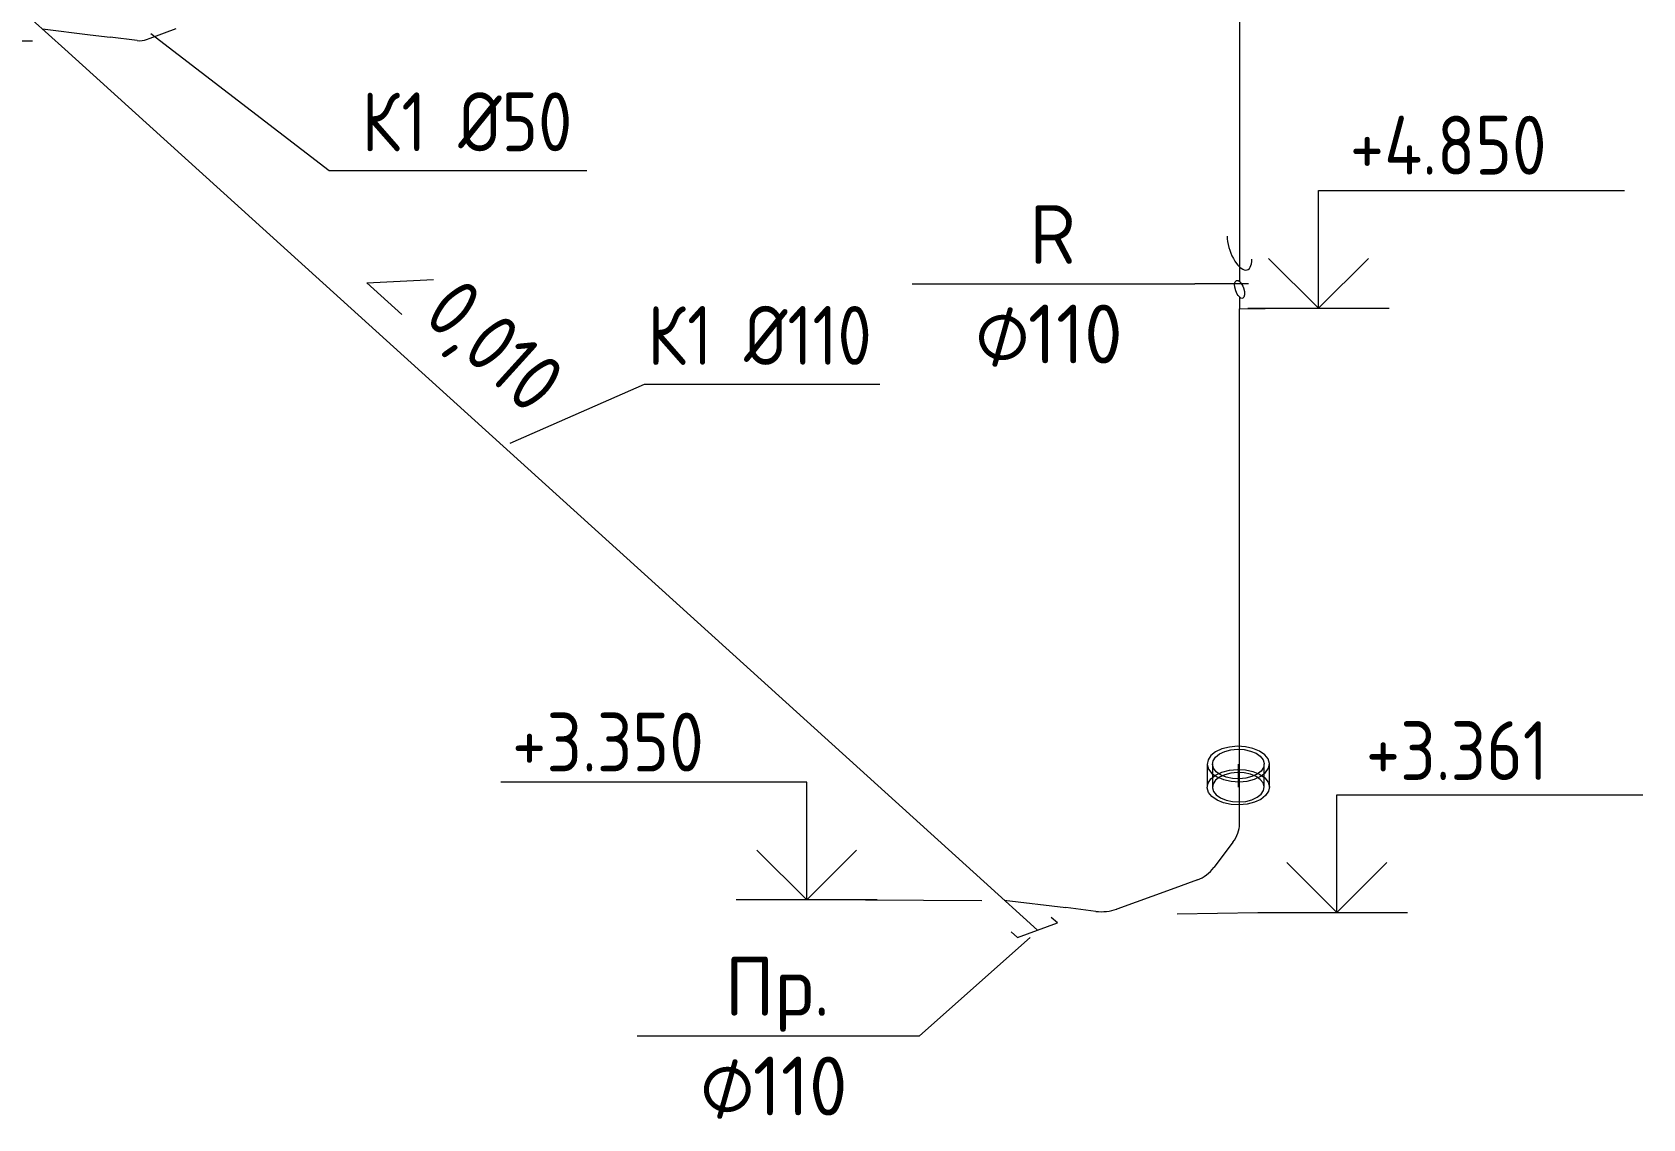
# Model space of a CAD drawing. Header units: millimetres. Extents: x 56023 to 81647, y 35036 to 59756.
# Drawn here: x 64919 to 68340, y 44138 to 46447 of the extents above; entities that cross this region are included whole.
import ezdxf

# ---------------------------------------------------------------- set-up
doc = ezdxf.new("R2010")
doc.units = ezdxf.units.MM
for name, color, linetype, lineweight in [('Арматура трубопроводов', 7, 'Continuous', 20), ('Высотные отметки', 7, 'Continuous', 9), ('Марки соединительных деталей трубопроводов', 7, 'Continuous', 20), ('Марки труб', 7, 'Continuous', 20), ('Соединительные детали трубопроводов', 7, 'Continuous', 20), ('Типовые аннотации', 7, 'Continuous', 20), ('Трубы', 7, 'Continuous', 20)]:
    doc.layers.add(name, color=color, linetype=linetype, lineweight=lineweight)
doc.styles.add('GOST Common', font='GOST Common.ttf', dxfattribs={"width": 0.9, "height": 125})
doc.styles.add('GOST Common_3', font='GOST Common.ttf', dxfattribs={"height": 125})
doc.styles.add('GOST Common_4', font='GOST Common.ttf', dxfattribs={"height": 125})
doc.styles.add('ISOCPEUR', font='isocpeur.ttf', dxfattribs={"width": 0.85, "height": 125})

# ---------------------------------------------------------------- blocks, each defined once
blk = doc.blocks.new('ADSK_ППР_Ревизия канализационная - Ревизия-1073155-О_Схема систем К1_К2_ АБК')
at = {"layer": 'Соединительные детали трубопроводов', "color": 24, "true_color": 0xa52900}
for p, q in [((57899.5, 46740.9), (57899.5, 46709.7)), ((57899.5, 46676.9), (57899.5, 46652.2))]:
    blk.add_line(p, q, dxfattribs=at)
blk.add_ellipse((57899.5, 46782), major_axis=(-16.6, 47.2), ratio=0.432419, start_param=0.886301, end_param=4.027894, dxfattribs=at)
blk.add_ellipse((57899.5, 46693.3), major_axis=(-6.7, 18.9), ratio=0.432419, dxfattribs=at)
blk = doc.blocks.new('ADSK_ППР_Тройник канализационный_Составной - Тройник канализационный-3766630-О_Схема систем К1_К2_ АБК')
at = {"layer": 'Соединительные детали трубопроводов', "color": 24, "true_color": 0xa52900}
for p, q in [((64919.3, 46473.7), (64988.8, 46410.8)), ((64940.9, 46454.2), (65042.1, 46441.7))]:
    blk.add_line(p, q, dxfattribs=at)
blk = doc.blocks.new('ADSK_ППР_Отвод канализационный_Составной - Отвод раструбный-3766642-О_Схема систем К1_К2_ АБК')
at = {"layer": 'Соединительные детали трубопроводов', "color": 24, "true_color": 0xa52900}
for p, q in [((65142.5, 46429.5), (65085, 46436.5)), ((65162.4, 46431.6), (65170.1, 46434.5))]:
    blk.add_line(p, q, dxfattribs=at)
blk.add_ellipse((65148.5, 46444.4), major_axis=(26.3, 0.5), ratio=0.579186, start_param=4.469675, end_param=5.254981, dxfattribs=at)
blk = doc.blocks.new('ADSK_ППР_Тройник канализационный_Составной - Тройник канализационный-3766714-О_Схема систем К1_К2_ АБК')
at = {"layer": 'Соединительные детали трубопроводов', "color": 24, "true_color": 0xa52900}
for p, q in [((66940.5, 44642.6), (67054.7, 44539.2)), ((66984.2, 44603.1), (67114.6, 44587.1)), ((67178.8, 44579.2), (67114.6, 44587.1)), ((67222.6, 44583.8), (67223.4, 44584.1))]:
    blk.add_line(p, q, dxfattribs=at)
blk.add_ellipse((67192.1, 44611.4), major_axis=(57.9, 1), ratio=0.567664, start_param=4.471902, end_param=5.257252, dxfattribs=at)
blk = doc.blocks.new('ADSK_ППР_Заглушка канализационная - Заглушка канализационная-V27-О_Схема систем К1_К2_ АБК')
at = {"layer": 'Соединительные детали трубопроводов', "color": 24, "true_color": 0xa52900}
for p, q in [((67012.2, 44523.8), (67097.2, 44554.6)), ((67097.2, 44554.6), (67084, 44566.5)), ((66999, 44535.7), (67012.2, 44523.8))]:
    blk.add_line(p, q, dxfattribs=at)
blk = doc.blocks.new('ADSK_ППР_Отвод канализационный_Составной - Отвод раструбный-3766550-О_Схема систем К1_К2_ АБК')
at = {"layer": 'Соединительные детали трубопроводов', "color": 24, "true_color": 0xa52900}
for p, q in [((67483.8, 44764.5), (67483.8, 44765.5)), ((67469.6, 44726), (67430, 44673.4)), ((67394.8, 44646.2), (67338.5, 44625.8)), ((67429.3, 44672.5), (67430, 44673.4))]:
    blk.add_line(p, q, dxfattribs=at)
for centre, start_param, end_param in [((67434.6, 44747.2), 4.85388, 5.634278), ((67394.3, 44693.6), 4.073481, 4.85388)]:
    blk.add_ellipse(centre, major_axis=(39.2, 42.6), ratio=0.698561, start_param=start_param, end_param=end_param, dxfattribs=at)
blk = doc.blocks.new('VK__PA__ПМ_Муфта ротивопожарная_Огнеза_R21 - Противопожарная муфта _ОГРАКС-ПМ-110_-2728491-О_Схема систем К1_К2_ АБК')
at = {"layer": 'Арматура трубопроводов'}
for p, q in [((57833.4, 48921.6), (57833.4, 48872.3)), ((57844.4, 48921.6), (57844.4, 48872.3)), ((57899.5, 48872.2), (57899.5, 48921.5)), ((57954.4, 48872.3), (57954.4, 48921.6)), ((57965.4, 48872.3), (57965.4, 48921.6))]:
    blk.add_line(p, q, dxfattribs=at)
for points in [[(57934.1, 48889.6, 0), (57947.5, 48895.8, 0), (57957.5, 48903.7, 0), (57963.6, 48912.9, 0), (57965.4, 48922.7, 0), (57962.6, 48932.4, 0), (57955.5, 48941.4, 0), (57944.6, 48949, 0), (57930.6, 48954.7, 0), (57914.5, 48958.2, 0), (57897.4, 48959.2, 0), (57880.4, 48957.6, 0), (57864.7, 48953.5, 0)], [(57864.7, 48953.5, 0), (57851.3, 48947.3, 0), (57841.3, 48939.4, 0), (57835.2, 48930.2, 0), (57833.4, 48920.4, 0), (57836.2, 48910.7, 0), (57843.3, 48901.7, 0), (57854.2, 48894.1, 0), (57868.2, 48888.4, 0), (57884.3, 48884.9, 0), (57901.4, 48883.9, 0), (57918.4, 48885.5, 0), (57934.1, 48889.6, 0)], [(57928.4, 48894.9, 0), (57915.3, 48891.5, 0), (57901.1, 48890.2, 0), (57886.8, 48891, 0), (57873.4, 48893.9, 0), (57861.7, 48898.7, 0), (57852.6, 48905, 0), (57846.7, 48912.5, 0), (57844.4, 48920.6, 0), (57845.9, 48928.7, 0), (57851, 48936.4, 0), (57859.3, 48943, 0), (57870.5, 48948.2, 0)], [(57870.5, 48948.2, 0), (57883.5, 48951.6, 0), (57897.7, 48952.9, 0), (57912, 48952.1, 0), (57925.4, 48949.2, 0), (57937.1, 48944.4, 0), (57946.2, 48938.1, 0), (57952.1, 48930.6, 0), (57954.4, 48922.5, 0), (57952.9, 48914.4, 0), (57947.9, 48906.7, 0), (57939.5, 48900.1, 0), (57928.4, 48894.9, 0)], [(57934.1, 48840.3, 0), (57918.4, 48836.2, 0), (57901.4, 48834.6, 0), (57884.3, 48835.6, 0), (57868.2, 48839.1, 0), (57854.2, 48844.8, 0), (57843.3, 48852.5, 0), (57836.2, 48861.4, 0), (57833.4, 48871.1, 0), (57835.2, 48880.9, 0), (57841.3, 48890.1, 0), (57851.3, 48898, 0), (57864.7, 48904.3, 0)], [(57870.5, 48898.9, 0), (57859.3, 48893.7, 0), (57851, 48887.1, 0), (57845.9, 48879.4, 0), (57844.4, 48871.3, 0), (57846.7, 48863.2, 0), (57852.6, 48855.8, 0), (57861.7, 48849.4, 0), (57873.4, 48844.6, 0), (57886.8, 48841.7, 0), (57901.1, 48840.9, 0), (57915.3, 48842.2, 0), (57928.4, 48845.6, 0)], [(57864.7, 48904.3, 0), (57880.4, 48908.3, 0), (57897.4, 48909.9, 0), (57914.5, 48908.9, 0), (57930.6, 48905.4, 0), (57944.6, 48899.7, 0), (57955.5, 48892.1, 0), (57962.6, 48883.1, 0), (57965.4, 48873.4, 0), (57963.6, 48863.6, 0), (57957.5, 48854.5, 0), (57947.5, 48846.5, 0), (57934.1, 48840.3, 0)], [(57928.4, 48845.6, 0), (57939.5, 48850.8, 0), (57947.9, 48857.4, 0), (57952.9, 48865.1, 0), (57954.4, 48873.2, 0), (57952.1, 48881.3, 0), (57946.2, 48888.8, 0), (57937.1, 48895.1, 0), (57925.4, 48899.9, 0), (57912, 48902.8, 0), (57897.7, 48903.6, 0), (57883.5, 48902.3, 0), (57870.5, 48898.9, 0)]]:
    blk.add_polyline3d(points, dxfattribs=at)
blk = doc.blocks.new('VK__AP__М_Труба_Имя системы_Внешний Диаметр_R21 - 8-1766268-О_Схема систем К1_К2_ АБК')
at = {"layer": 'Марки труб'}
blk.add_line((66219.7, 45699.3), (66719.7, 45699.3), dxfattribs=at)
blk = doc.blocks.new('VK__AP__M_Соединительные детали трубопроводов_R21 - SEV_M_Соединительные детали трубопроводов-2320817-О_Схема систем К1_К2_ АБК')
at = {"layer": 'Марки соединительных деталей трубопроводов'}
blk.add_line((58303.9, 49878.4), (58903.9, 49878.4), dxfattribs=at)
blk = doc.blocks.new('Высотные отметки - Стрелка вверх-261779-О_Схема систем К1_К2_ АБК')
at = {"layer": 'Типовые аннотации'}
for p, q in [((67651.5, 46110.5), (68301.5, 46110.5)), ((67651.5, 45860.5), (67651.5, 46110.5)), ((67651.5, 45860.5), (67545.5, 45966.5)), ((67651.5, 45860.5), (67757.6, 45966.5)), ((67501.5, 45860.5), (67801.5, 45860.5))]:
    blk.add_line(p, q, dxfattribs=at)
blk = doc.blocks.new('ADSK_M_Трубы_Уклоны - Проект_0_0Х0_Знак слева-264625-О_Схема систем К1_К2_ АБК')
at = {"layer": 'Марки труб'}
for q in [(65173.1, 52937), (65106, 52862.9)]:
    blk.add_line((65031.9, 52930), q, dxfattribs=at)

msp = doc.modelspace()

# ---------------------------------------------------------------- linework, layer by layer
at = {"layer": 'Высотные отметки', "lineweight": 20}
for p, q in [((64919.6, 46428.3), (64718.3, 46428.2)), ((67483.8, 45859.7), (67593.5, 45860.5)), ((67593.5, 45860.5), (67651.5, 45860.5)), ((66565.2, 44603.4), (66564.4, 44603.4)), ((66936.2, 44601.4), (66565.2, 44603.4)), ((67351.2, 44573.7), (67523, 44577)), ((67523, 44577), (67690.4, 44577))]:
    msp.add_line(p, q, dxfattribs=at)
at = {"layer": 'Марки соединительных деталей трубопроводов'}
for p, q in [((67502.6, 45912.4), (67388.8, 45912.4)), ((67039.3, 44523.4), (66804.3, 44314.6))]:
    msp.add_line(p, q, dxfattribs=at)
at = {"layer": 'Марки труб'}
for p, q in [((65171.3, 46444.5), (65550.2, 46153.3)), ((65550.2, 46153.3), (65597.3, 46153.3)), ((65934.4, 45573.8), (66219.7, 45699.3))]:
    msp.add_line(p, q, dxfattribs=at)
at = {"layer": 'Трубы', "color": 24, "true_color": 0xa52900}
for p, q in [((67483.8, 47608.8), (67483.8, 45948.4)), ((65042.1, 46441.8), (65085, 46436.5)), ((65170.1, 46434.5), (65224.9, 46454.9)), ((66940.5, 44642.6), (64988.8, 46410.8)), ((67483.8, 44765.5), (67483.8, 45859.7)), ((67338.5, 44625.8), (67223.4, 44584.1))]:
    msp.add_line(p, q, dxfattribs=at)

# ---------------------------------------------------------------- block references
at = {"layer": 'Арматура трубопроводов'}
msp.add_blockref('VK__PA__ПМ_Муфта ротивопожарная_Огнеза_R21 - Противопожарная муфта _ОГРАКС-ПМ-110_-2728491-О_Схема систем К1_К2_ АБК', (9581.8, -4029.3), dxfattribs=at)
at = {"layer": 'Высотные отметки', "lineweight": 20}
for p in [(0, 0), (38.9, -1283.5)]:
    msp.add_blockref('Высотные отметки - Стрелка вверх-261779-О_Схема систем К1_К2_ АБК', p, dxfattribs=at)
at = {"layer": 'Высотные отметки', "lineweight": 20, "extrusion": (0, 0, -1)}
msp.add_blockref('Высотные отметки - Стрелка вверх-261779-О_Схема систем К1_К2_ АБК', (-134215.9, -1257.1), dxfattribs=at)
at = {"layer": 'Марки соединительных деталей трубопроводов'}
for p in [(8484.8, -3966), (7900.4, -5563.8)]:
    msp.add_blockref('VK__AP__M_Соединительные детали трубопроводов_R21 - SEV_M_Соединительные детали трубопроводов-2320817-О_Схема систем К1_К2_ АБК', p, dxfattribs=at)
at = {"layer": 'Марки труб'}
for p in [(-622.4, 453.9), (0, 0)]:
    msp.add_blockref('VK__AP__М_Труба_Имя системы_Внешний Диаметр_R21 - 8-1766268-О_Схема систем К1_К2_ АБК', p, dxfattribs=at)
at = {"layer": 'Марки труб', "rotation": 359.9809545961327}
msp.add_blockref('ADSK_M_Трубы_Уклоны - Проект_0_0Х0_Знак слева-264625-О_Схема систем К1_К2_ АБК', (580.8, -6993.6), dxfattribs=at)
at = {"layer": 'Соединительные детали трубопроводов', "color": 24, "true_color": 0xa52900}
for name, p in [('ADSK_ППР_Тройник канализационный_Составной - Тройник канализационный-3766630-О_Схема систем К1_К2_ АБК', (0, 0)), ('ADSK_ППР_Отвод канализационный_Составной - Отвод раструбный-3766642-О_Схема систем К1_К2_ АБК', (0, 0)), ('ADSK_ППР_Ревизия канализационная - Ревизия-1073155-О_Схема систем К1_К2_ АБК', (9584.4, -792.5)), ('ADSK_ППР_Отвод канализационный_Составной - Отвод раструбный-3766550-О_Схема систем К1_К2_ АБК', (0, 0)), ('ADSK_ППР_Тройник канализационный_Составной - Тройник канализационный-3766714-О_Схема систем К1_К2_ АБК', (0, 0)), ('ADSK_ППР_Заглушка канализационная - Заглушка канализационная-V27-О_Схема систем К1_К2_ АБК', (0, 0))]:
    msp.add_blockref(name, p, dxfattribs=at)

# ---------------------------------------------------------------- texts
at = {"layer": 'Высотные отметки', "lineweight": 20, "char_height": 125, "attachment_point": 1, "line_spacing_factor": 1.022761, "style": 'GOST Common'}
for s, insert, width in [('+4.850', (67718, 46269.6), 521.954), ('+3.350', (65938.6, 45001.4), 508.377), ('+3.361', (67752, 44983.2), 482.732)]:
    msp.add_mtext(s, dxfattribs=dict(at, insert=insert, width=width))
at = {"layer": 'Марки соединительных деталей трубопроводов', "lineweight": 9, "char_height": 125, "attachment_point": 1}
for s, insert, width, style in [('\\fGOST Common|b0|i0|c204|p34|;R', (67037.7, 46080), 120.253, 'GOST Common_3'), ('\\fGOST Common|b0|i0|c254|p34|;⌀', (66921.9, 45868.4), 136.287, 'GOST Common_4'), ('110', (67034.4, 45868.4), 260.548, 'GOST Common_3'), ('Пр', (66390.4, 44482.3), 228.481, 'GOST Common_3'), ('\\fGOST Common|b0|i0|c204|p34|;.', (66578.9, 44482.3), 44.093, 'GOST Common_3'), ('110', (66450, 44270.6), 260.548, 'GOST Common_3'), ('\\fGOST Common|b0|i0|c254|p34|;⌀', (66337.5, 44270.6), 136.287, 'GOST Common_4')]:
    msp.add_mtext(s, dxfattribs=dict(at, insert=insert, width=width, style=style))
at = {"layer": 'Марки труб', "lineweight": 9, "char_height": 125, "attachment_point": 1, "style": 'ISOCPEUR'}
for s, insert, width in [('\\fISOCPEUR|b0|i0|c204|p34|;\\W.85;К', (65619.1, 46319.3), 102.215), ('1 Ø50', (65703.5, 46319.3), 456.561), ('\\fISOCPEUR|b0|i0|c204|p34|;\\W.85;К', (66226.3, 45865.4), 102.215), ('1 Ø110', (66310.6, 45865.4), 494.04)]:
    msp.add_mtext(s, dxfattribs=dict(at, insert=insert, width=width))
at = {"layer": 'Марки труб', "lineweight": 9, "insert": (65829.3, 45931.9), "char_height": 125, "width": 407.658, "attachment_point": 1, "rotation": 317.8236, "style": 'GOST Common'}
msp.add_mtext('0,010', dxfattribs=at)

doc.saveas('drawing.dxf')
